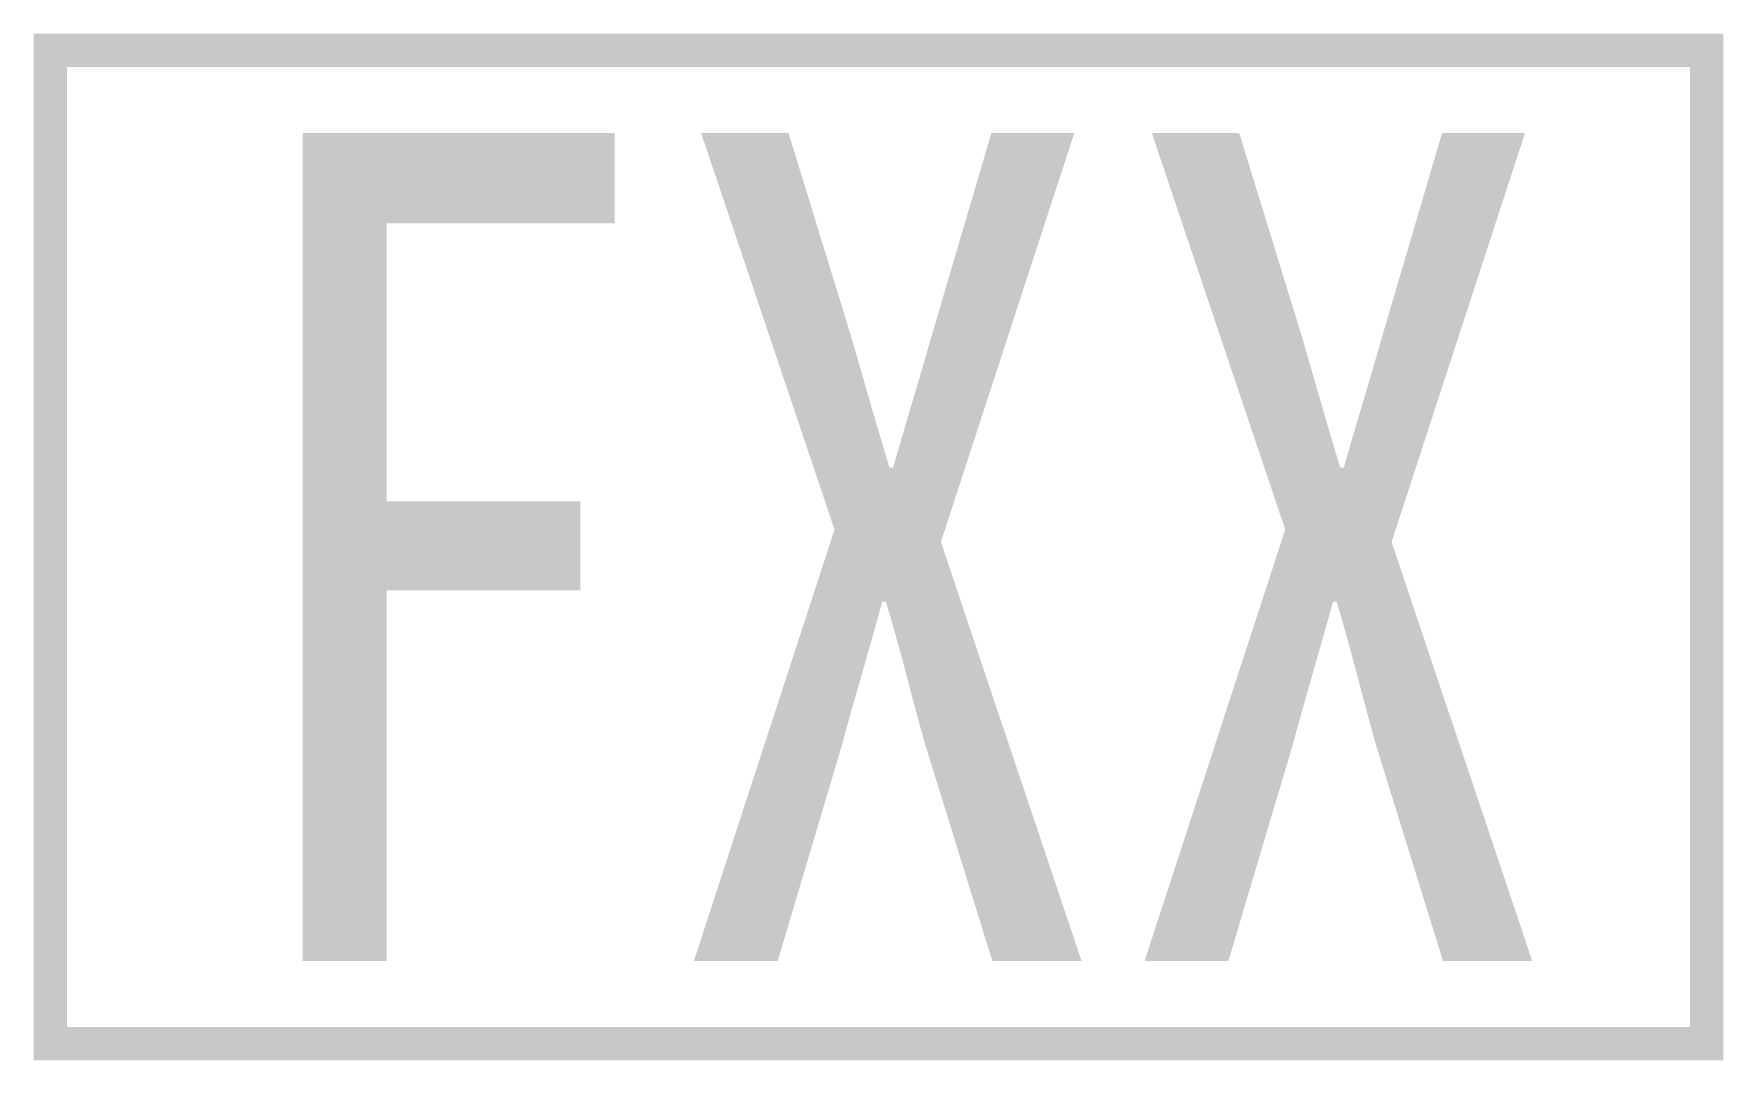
# Model space of a CAD drawing. Header units: inches. Extents: x -2.55 to 2.55, y -1.55 to 1.55.
import ezdxf
from ezdxf.enums import TextEntityAlignment as Align

# ---------------------------------------------------------------- set-up
doc = ezdxf.new("R2010")
doc.units = ezdxf.units.IN
doc.header["$MEASUREMENT"] = 0
doc.styles.add('HZ', font='', dxfattribs={"width": 0.8})
doc.styles.get('HZ').set_extended_font_data('SimSun')

msp = doc.modelspace()

# ---------------------------------------------------------------- linework, layer by layer
at = {"color": 7, "const_width": 0.1}
msp.add_lwpolyline([(-2.5, 1.5), (2.5, 1.5), (2.5, -1.5), (-2.5, -1.5)], close=True, dxfattribs=at)

# ---------------------------------------------------------------- texts
at = {"color": 7, "style": 'HZ', "width": 0.8}
msp.add_text('FXX', height=2.5, dxfattribs=at).set_placement((0.0278, 0), align=Align.MIDDLE_CENTER)

doc.saveas('drawing.dxf')
